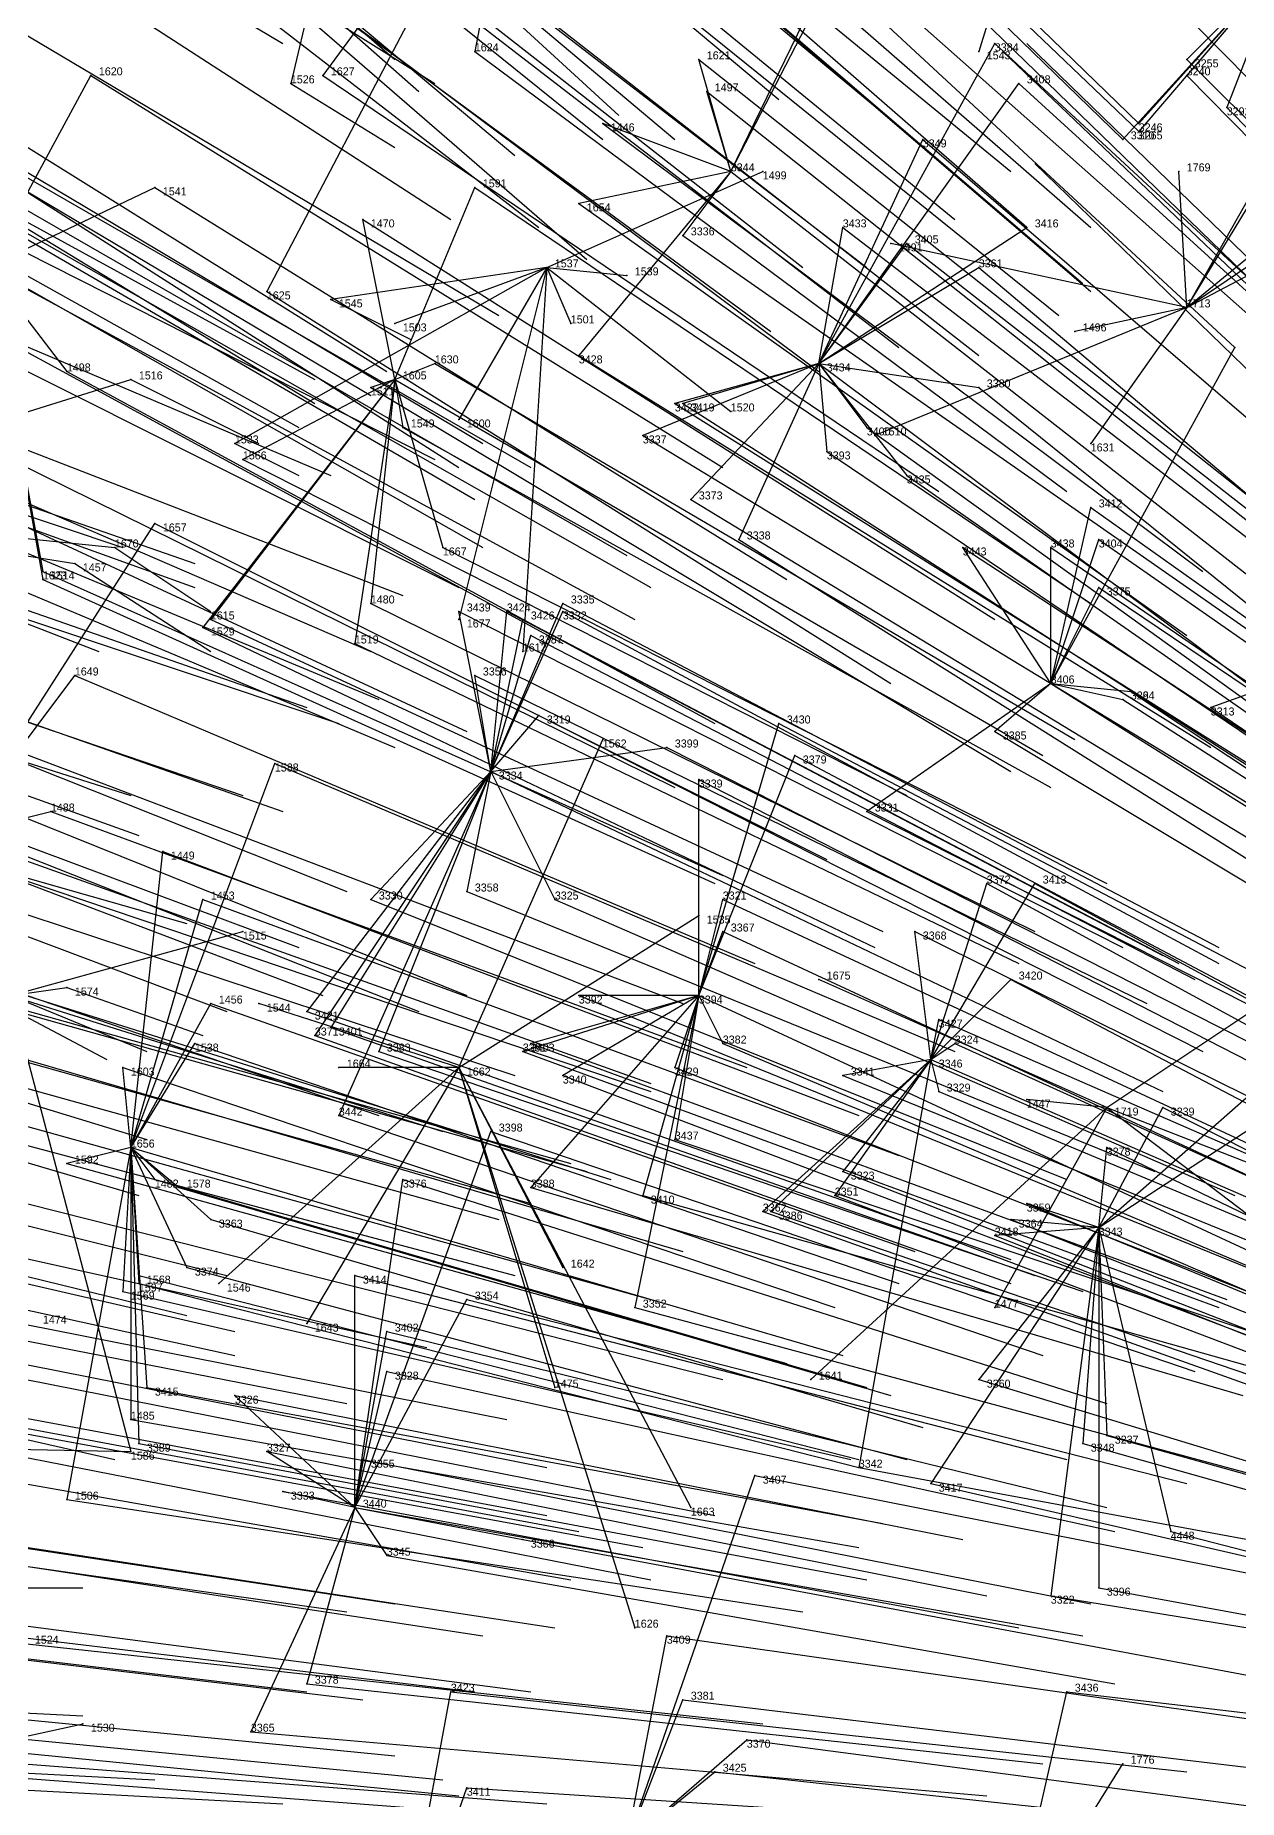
# Model space of a CAD drawing. Extents: x -0.5 to 0.59, y -0.5 to 0.58.
# Drawn here: x -0.3799 to -0.2295, y 0.0225 to 0.243 of the extents above; entities that cross this region are included whole.
import ezdxf

# ---------------------------------------------------------------- set-up
doc = ezdxf.new("R2010")
doc.units = 0
for name, color, linetype in [('Facilities', 3, 'CONTINUOUS'), ('Facilities_lines', 3, 'CONTINUOUS'), ('Normals', 1, 'CONTINUOUS'), ('Source_points', 5, 'CONTINUOUS'), ('Text', 3, 'CONTINUOUS')]:
    doc.layers.add(name, color=color, linetype=linetype)

msp = doc.modelspace()

# ---------------------------------------------------------------- linework, layer by layer
at = {"layer": 'Facilities', "color": 3}
for p in [(-0.293, 0.226, -0.926), (-0.316, 0.214, -1.25), (-0.236, 0.209, -1.25), (-0.282, 0.202, -0.866), (-0.335, 0.2, -0.975), (-0.253, 0.162, -0.752), (-0.323, 0.151, -0.89), (-0.297, 0.123, -0.804), (-0.268, 0.115, -0.728), (-0.327, 0.114, -1.25), (-0.246, 0.109, -1.25), (-0.368, 0.104, -0.958), (-0.247, 0.094, -0.661), (-0.34, 0.059, -0.863)]:
    msp.add_point(p, dxfattribs=at)
at = {"layer": 'Facilities_lines', "color": 3}
for p, q in [((-0.319, 0.272, -1.049), (-0.351, 0.211, -1.025)), ((-0.319, 0.272, -1.049), (-0.344, 0.238, -1.046)), ((-0.319, 0.272, -1.049), (-0.325, 0.241, -1.012)), ((-0.34, 0.271, -1.25), (-0.348, 0.237, -1.25)), ((-0.253, 0.27, -1.25), (-0.262, 0.241, -1.25)), ((-0.293, 0.226, -0.926), (-0.274, 0.265, -0.954)), ((-0.293, 0.226, -0.926), (-0.279, 0.253, -0.94)), ((-0.224, 0.252, -0.842), (-0.244, 0.23, -0.839)), ((-0.224, 0.252, -0.842), (-0.242, 0.232, -0.838)), ((-0.224, 0.252, -0.842), (-0.242, 0.231, -0.837)), ((-0.224, 0.252, -0.842), (-0.236, 0.238, -0.839)), ((-0.224, 0.252, -0.842), (-0.236, 0.24, -0.84)), ((-0.224, 0.252, -0.842), (-0.231, 0.234, -0.821)), ((-0.236, 0.209, -1.25), (-0.215, 0.246, -1.25)), ((-0.282, 0.202, -0.866), (-0.26, 0.242, -0.887)), ((-0.293, 0.226, -0.926), (-0.297, 0.24, -0.954)), ((-0.386, 0.214, -1.104), (-0.373, 0.238, -1.107)), ((-0.293, 0.226, -0.926), (-0.296, 0.236, -0.947)), ((-0.282, 0.202, -0.866), (-0.257, 0.237, -0.873)), ((-0.236, 0.209, -1.25), (-0.219, 0.237, -1.25)), ((-0.293, 0.226, -0.926), (-0.309, 0.232, -0.965)), ((-0.236, 0.209, -1.25), (-0.202, 0.232, -1.25)), ((-0.282, 0.202, -0.866), (-0.269, 0.23, -0.885)), ((-0.316, 0.214, -1.25), (-0.289, 0.226, -1.25)), ((-0.293, 0.226, -0.926), (-0.312, 0.222, -0.956)), ((-0.293, 0.226, -0.926), (-0.312, 0.203, -0.931)), ((-0.293, 0.226, -0.926), (-0.299, 0.218, -0.925)), ((-0.236, 0.209, -1.25), (-0.237, 0.226, -1.25)), ((-0.236, 0.209, -1.25), (-0.214, 0.227, -1.25)), ((-0.386, 0.214, -1.104), (-0.365, 0.224, -1.07)), ((-0.335, 0.2, -0.975), (-0.325, 0.224, -0.987)), ((-0.335, 0.2, -0.975), (-0.339, 0.22, -1.01)), ((-0.282, 0.202, -0.866), (-0.256, 0.219, -0.843)), ((-0.282, 0.202, -0.866), (-0.279, 0.219, -0.887)), ((-0.236, 0.209, -1.25), (-0.215, 0.22, -1.25)), ((-0.282, 0.202, -0.866), (-0.271, 0.217, -0.868)), ((-0.236, 0.209, -1.25), (-0.273, 0.217, -1.25)), ((-0.386, 0.214, -1.104), (-0.379, 0.176, -1.044)), ((-0.386, 0.214, -1.104), (-0.379, 0.175, -1.044)), ((-0.386, 0.214, -1.104), (-0.376, 0.201, -1.067)), ((-0.316, 0.214, -1.25), (-0.355, 0.192, -1.25)), ((-0.316, 0.214, -1.25), (-0.343, 0.21, -1.25)), ((-0.316, 0.214, -1.25), (-0.335, 0.207, -1.25)), ((-0.316, 0.214, -1.25), (-0.327, 0.195, -1.25)), ((-0.316, 0.214, -1.25), (-0.327, 0.17, -1.25)), ((-0.316, 0.214, -1.25), (-0.319, 0.166, -1.25)), ((-0.316, 0.214, -1.25), (-0.313, 0.207, -1.25)), ((-0.316, 0.214, -1.25), (-0.293, 0.196, -1.25)), ((-0.316, 0.214, -1.25), (-0.306, 0.213, -1.25)), ((-0.282, 0.202, -0.866), (-0.262, 0.214, -0.847)), ((-0.236, 0.209, -1.25), (-0.275, 0.193, -1.25)), ((-0.236, 0.209, -1.25), (-0.25, 0.206, -1.25)), ((-0.236, 0.209, -1.25), (-0.248, 0.192, -1.25)), ((-0.253, 0.162, -0.752), (-0.23, 0.204, -0.769)), ((-0.335, 0.2, -0.975), (-0.33, 0.202, -0.968)), ((-0.282, 0.202, -0.866), (-0.304, 0.193, -0.9)), ((-0.282, 0.202, -0.866), (-0.3, 0.197, -0.897)), ((-0.282, 0.202, -0.866), (-0.299, 0.197, -0.894)), ((-0.282, 0.202, -0.866), (-0.298, 0.185, -0.877)), ((-0.282, 0.202, -0.866), (-0.292, 0.18, -0.858)), ((-0.282, 0.202, -0.866), (-0.262, 0.199, -0.822)), ((-0.282, 0.202, -0.866), (-0.276, 0.194, -0.843)), ((-0.282, 0.202, -0.866), (-0.281, 0.191, -0.849)), ((-0.282, 0.202, -0.866), (-0.271, 0.188, -0.825)), ((-0.419, 0.184, -1.25), (-0.368, 0.2, -1.25)), ((-0.335, 0.2, -0.975), (-0.359, 0.169, -0.992)), ((-0.335, 0.2, -0.975), (-0.358, 0.17, -0.992)), ((-0.335, 0.2, -0.975), (-0.354, 0.19, -1.005)), ((-0.335, 0.2, -0.975), (-0.34, 0.167, -0.948)), ((-0.335, 0.2, -0.975), (-0.338, 0.172, -0.949)), ((-0.335, 0.2, -0.975), (-0.338, 0.199, -0.98)), ((-0.335, 0.2, -0.975), (-0.334, 0.194, -0.965)), ((-0.335, 0.2, -0.975), (-0.329, 0.179, -0.937)), ((-0.419, 0.184, -1.25), (-0.375, 0.177, -1.25)), ((-0.419, 0.184, -1.25), (-0.37, 0.179, -1.25)), ((-0.253, 0.162, -0.752), (-0.248, 0.184, -0.772)), ((-0.39, 0.143, -1.039), (-0.365, 0.182, -1.018)), ((-0.253, 0.162, -0.752), (-0.264, 0.179, -0.797)), ((-0.253, 0.162, -0.752), (-0.247, 0.18, -0.765)), ((-0.253, 0.162, -0.752), (-0.253, 0.179, -0.776)), ((-0.323, 0.151, -0.89), (-0.314, 0.172, -0.894)), ((-0.253, 0.162, -0.752), (-0.247, 0.174, -0.754)), ((-0.323, 0.151, -0.89), (-0.327, 0.171, -0.922)), ((-0.323, 0.151, -0.89), (-0.314, 0.171, -0.893)), ((-0.323, 0.151, -0.89), (-0.321, 0.171, -0.91)), ((-0.323, 0.151, -0.89), (-0.319, 0.17, -0.903)), ((-0.323, 0.151, -0.89), (-0.318, 0.168, -0.898)), ((-0.208, 0.168, -0.668), (-0.233, 0.159, -0.705)), ((-0.39, 0.143, -1.039), (-0.375, 0.163, -1.023)), ((-0.323, 0.151, -0.89), (-0.325, 0.163, -0.908)), ((-0.253, 0.162, -0.752), (-0.276, 0.146, -0.78)), ((-0.253, 0.162, -0.752), (-0.26, 0.156, -0.757)), ((-0.253, 0.162, -0.752), (-0.243, 0.161, -0.729)), ((-0.253, 0.162, -0.752), (-0.244, 0.16, -0.729)), ((-0.323, 0.151, -0.89), (-0.317, 0.158, -0.885)), ((-0.297, 0.123, -0.804), (-0.287, 0.157, -0.818)), ((-0.327, 0.114, -1.25), (-0.309, 0.155, -1.25)), ((-0.323, 0.151, -0.89), (-0.301, 0.154, -0.845)), ((-0.297, 0.123, -0.804), (-0.285, 0.153, -0.807)), ((-0.368, 0.104, -0.958), (-0.35, 0.152, -0.955)), ((-0.323, 0.151, -0.89), (-0.346, 0.121, -0.916)), ((-0.323, 0.151, -0.89), (-0.345, 0.118, -0.913)), ((-0.323, 0.151, -0.89), (-0.343, 0.119, -0.906)), ((-0.323, 0.151, -0.89), (-0.342, 0.108, -0.897)), ((-0.323, 0.151, -0.89), (-0.338, 0.135, -0.909)), ((-0.323, 0.151, -0.89), (-0.337, 0.116, -0.89)), ((-0.323, 0.151, -0.89), (-0.326, 0.136, -0.882)), ((-0.323, 0.151, -0.89), (-0.315, 0.135, -0.858)), ((-0.297, 0.123, -0.804), (-0.297, 0.15, -0.832)), ((-0.39, 0.143, -1.039), (-0.378, 0.146, -1.014)), ((-0.368, 0.104, -0.958), (-0.364, 0.141, -0.976)), ((-0.268, 0.115, -0.728), (-0.261, 0.137, -0.737)), ((-0.268, 0.115, -0.728), (-0.255, 0.137, -0.724)), ((-0.368, 0.104, -0.958), (-0.359, 0.135, -0.959)), ((-0.297, 0.123, -0.804), (-0.294, 0.135, -0.81)), ((-0.327, 0.114, -1.25), (-0.297, 0.133, -1.25)), ((-0.383, 0.123, -1.25), (-0.354, 0.131, -1.25)), ((-0.297, 0.123, -0.804), (-0.294, 0.131, -0.805)), ((-0.268, 0.115, -0.728), (-0.27, 0.131, -0.749)), ((-0.383, 0.123, -1.25), (-0.376, 0.124, -1.25)), ((-0.246, 0.109, -1.25), (-0.282, 0.125, -1.25)), ((-0.268, 0.115, -0.728), (-0.258, 0.125, -0.717)), ((-0.383, 0.123, -1.25), (-0.368, 0.066, -1.25)), ((-0.368, 0.104, -0.958), (-0.358, 0.122, -0.945)), ((-0.327, 0.114, -1.25), (-0.352, 0.122, -1.25)), ((-0.297, 0.123, -0.804), (-0.319, 0.116, -0.85)), ((-0.297, 0.123, -0.804), (-0.318, 0.099, -0.833)), ((-0.297, 0.123, -0.804), (-0.318, 0.117, -0.847)), ((-0.297, 0.123, -0.804), (-0.314, 0.113, -0.835)), ((-0.297, 0.123, -0.804), (-0.312, 0.123, -0.838)), ((-0.297, 0.123, -0.804), (-0.305, 0.084, -0.791)), ((-0.297, 0.123, -0.804), (-0.304, 0.098, -0.798)), ((-0.297, 0.123, -0.804), (-0.3, 0.114, -0.803)), ((-0.297, 0.123, -0.804), (-0.3, 0.105, -0.796)), ((-0.297, 0.123, -0.804), (-0.294, 0.117, -0.792)), ((-0.246, 0.109, -1.25), (-0.225, 0.123, -1.25)), ((-0.268, 0.115, -0.728), (-0.267, 0.12, -0.732)), ((-0.368, 0.104, -0.958), (-0.36, 0.117, -0.946)), ((-0.268, 0.115, -0.728), (-0.265, 0.117, -0.725)), ((-0.268, 0.115, -0.728), (-0.289, 0.096, -0.762)), ((-0.268, 0.115, -0.728), (-0.288, 0.096, -0.759)), ((-0.268, 0.115, -0.728), (-0.28, 0.098, -0.742)), ((-0.268, 0.115, -0.728), (-0.279, 0.101, -0.741)), ((-0.268, 0.115, -0.728), (-0.279, 0.113, -0.752)), ((-0.268, 0.115, -0.728), (-0.277, 0.064, -0.711)), ((-0.268, 0.115, -0.728), (-0.267, 0.111, -0.722)), ((-0.247, 0.094, -0.661), (-0.222, 0.116, -0.625)), ((-0.368, 0.104, -0.958), (-0.369, 0.114, -0.964)), ((-0.327, 0.114, -1.25), (-0.357, 0.087, -1.25)), ((-0.327, 0.114, -1.25), (-0.346, 0.082, -1.25)), ((-0.327, 0.114, -1.25), (-0.342, 0.114, -1.25)), ((-0.327, 0.114, -1.25), (-0.305, 0.044, -1.25)), ((-0.327, 0.114, -1.25), (-0.315, 0.074, -1.25)), ((-0.327, 0.114, -1.25), (-0.314, 0.089, -1.25)), ((-0.327, 0.114, -1.25), (-0.298, 0.059, -1.25)), ((-0.247, 0.094, -0.661), (-0.221, 0.111, -0.618)), ((-0.246, 0.109, -1.25), (-0.283, 0.075, -1.25)), ((-0.246, 0.109, -1.25), (-0.26, 0.084, -1.25)), ((-0.246, 0.109, -1.25), (-0.256, 0.11, -1.25)), ((-0.247, 0.094, -0.661), (-0.239, 0.109, -0.656)), ((-0.246, 0.109, -1.25), (-0.213, 0.084, -1.25)), ((-0.246, 0.109, -1.25), (-0.205, 0.093, -1.25)), ((-0.34, 0.059, -0.863), (-0.323, 0.106, -0.849)), ((-0.368, 0.104, -0.958), (-0.376, 0.06, -0.951)), ((-0.368, 0.104, -0.958), (-0.376, 0.102, -0.974)), ((-0.368, 0.104, -0.958), (-0.369, 0.086, -0.947)), ((-0.368, 0.104, -0.958), (-0.365, 0.1, -0.947)), ((-0.368, 0.104, -0.958), (-0.368, 0.07, -0.938)), ((-0.368, 0.104, -0.958), (-0.367, 0.088, -0.942)), ((-0.368, 0.104, -0.958), (-0.362, 0.099, -0.937)), ((-0.368, 0.104, -0.958), (-0.367, 0.087, -0.944)), ((-0.368, 0.104, -0.958), (-0.358, 0.095, -0.925)), ((-0.368, 0.104, -0.958), (-0.361, 0.089, -0.929)), ((-0.368, 0.104, -0.958), (-0.367, 0.067, -0.932)), ((-0.368, 0.104, -0.958), (-0.366, 0.074, -0.933)), ((-0.247, 0.094, -0.661), (-0.246, 0.104, -0.668)), ((-0.34, 0.059, -0.863), (-0.334, 0.1, -0.873)), ((-0.247, 0.094, -0.661), (-0.258, 0.095, -0.687)), ((-0.247, 0.094, -0.661), (-0.256, 0.097, -0.685)), ((-0.247, 0.094, -0.661), (-0.268, 0.062, -0.687)), ((-0.247, 0.094, -0.661), (-0.262, 0.075, -0.68)), ((-0.247, 0.094, -0.661), (-0.26, 0.093, -0.691)), ((-0.247, 0.094, -0.661), (-0.253, 0.048, -0.644)), ((-0.247, 0.094, -0.661), (-0.249, 0.067, -0.644)), ((-0.247, 0.094, -0.661), (-0.246, 0.068, -0.638)), ((-0.247, 0.094, -0.661), (-0.247, 0.049, -0.629)), ((-0.247, 0.094, -0.661), (-0.238, 0.056, -0.611)), ((-0.34, 0.059, -0.863), (-0.34, 0.088, -0.878)), ((-0.34, 0.059, -0.863), (-0.326, 0.085, -0.842)), ((-0.34, 0.059, -0.863), (-0.336, 0.081, -0.863)), ((-0.34, 0.059, -0.863), (-0.336, 0.076, -0.86)), ((-0.34, 0.059, -0.863), (-0.355, 0.073, -0.906)), ((-0.34, 0.059, -0.863), (-0.351, 0.066, -0.894)), ((-0.34, 0.059, -0.863), (-0.339, 0.065, -0.862)), ((-0.306, 0.017, -0.766), (-0.29, 0.063, -0.741)), ((-0.34, 0.059, -0.863), (-0.349, 0.061, -0.884)), ((-0.34, 0.059, -0.863), (-0.353, 0.031, -0.887)), ((-0.34, 0.059, -0.863), (-0.346, 0.037, -0.87)), ((-0.34, 0.059, -0.863), (-0.336, 0.053, -0.851)), ((-0.34, 0.059, -0.863), (-0.319, 0.055, -0.809)), ((-0.306, 0.017, -0.766), (-0.301, 0.043, -0.761)), ((-0.335, -0.002, -0.838), (-0.328, 0.036, -0.826)), ((-0.261, -0.008, -0.654), (-0.251, 0.036, -0.633)), ((-0.306, 0.017, -0.766), (-0.299, 0.035, -0.752)), ((-0.451, 0.015, -1.25), (-0.374, 0.032, -1.25)), ((-0.306, 0.017, -0.766), (-0.291, 0.03, -0.732)), ((-0.275, -0.023, -1.25), (-0.244, 0.027, -1.25)), ((-0.306, 0.017, -0.766), (-0.295, 0.026, -0.74)), ((-0.335, -0.002, -0.838), (-0.326, 0.024, -0.818))]:
    msp.add_line(p, q, dxfattribs=at)
at = {"layer": 'Normals', "color": 1}
for p, q in [((-0.379, 0.299, -1.208), (-0.307, 0.233, -1.19)), ((-0.361, 0.297, -1.169), (-0.287, 0.235, -1.195)), ((-0.242, 0.232, -0.838), (-0.309, 0.297, -0.801)), ((-0.399, 0.295, -1.24), (-0.332, 0.236, -1.193)), ((-0.244, 0.23, -0.839), (-0.311, 0.295, -0.802)), ((-0.242, 0.231, -0.837), (-0.309, 0.295, -0.8)), ((-0.396, 0.293, -1.232), (-0.335, 0.24, -1.173)), ((-0.386, 0.292, -1.21), (-0.309, 0.23, -1.199)), ((-0.375, 0.293, -1.19), (-0.3, 0.23, -1.209)), ((-0.394, 0.29, -1.223), (-0.32, 0.228, -1.198)), ((-0.341, 0.289, -1.119), (-0.27, 0.23, -1.155)), ((-0.33, 0.285, -1.089), (-0.258, 0.226, -1.126)), ((-0.274, 0.284, -0.987), (-0.21, 0.219, -1.026)), ((-0.413, 0.28, -1.247), (-0.349, 0.242, -1.18)), ((-0.396, 0.28, -1.213), (-0.317, 0.219, -1.219)), ((-0.386, 0.28, -1.192), (-0.311, 0.215, -1.208)), ((-0.337, 0.279, -1.093), (-0.265, 0.22, -1.13)), ((-0.256, 0.219, -0.843), (-0.326, 0.28, -0.805)), ((-0.318, 0.28, -1.059), (-0.248, 0.219, -1.096)), ((-0.41, 0.273, -1.233), (-0.328, 0.22, -1.217)), ((-0.319, 0.272, -1.049), (-0.249, 0.212, -1.087)), ((-0.357, 0.271, -1.121), (-0.284, 0.214, -1.158)), ((-0.35, 0.271, -1.108), (-0.276, 0.214, -1.144)), ((-0.318, 0.271, -1.045), (-0.248, 0.211, -1.083)), ((-0.23, 0.204, -0.769), (-0.298, 0.267, -0.731)), ((-0.324, 0.266, -1.047), (-0.252, 0.208, -1.085)), ((-0.363, 0.261, -1.118), (-0.288, 0.206, -1.155)), ((-0.346, 0.261, -1.083), (-0.272, 0.204, -1.12)), ((-0.408, 0.259, -1.209), (-0.322, 0.208, -1.21)), ((-0.335, 0.26, -1.061), (-0.262, 0.203, -1.099)), ((-0.209, 0.194, -0.712), (-0.276, 0.259, -0.676)), ((-0.357, 0.257, -1.099), (-0.282, 0.201, -1.136)), ((-0.421, 0.254, -1.229), (-0.336, 0.201, -1.229)), ((-0.279, 0.253, -0.94), (-0.209, 0.191, -0.977)), ((-0.431, 0.247, -1.242), (-0.345, 0.2, -1.224)), ((-0.429, 0.248, -1.239), (-0.345, 0.197, -1.221)), ((-0.424, 0.249, -1.229), (-0.338, 0.198, -1.239)), ((-0.346, 0.247, -1.25), (-0.33, 0.237, -1.152)), ((-0.433, 0.242, -1.241), (-0.347, 0.194, -1.223)), ((-0.408, 0.242, -1.187), (-0.324, 0.192, -1.207)), ((-0.325, 0.241, -1.012), (-0.251, 0.186, -1.05)), ((-0.262, 0.241, -1.25), (-0.262, 0.241, -1.15)), ((-0.26, 0.242, -0.887), (-0.192, 0.179, -0.924)), ((-0.193, 0.178, -0.655), (-0.259, 0.241, -0.616)), ((-0.19, 0.178, -0.65), (-0.256, 0.242, -0.612)), ((-0.407, 0.24, -1.181), (-0.327, 0.189, -1.213)), ((-0.297, 0.24, -0.954), (-0.224, 0.182, -0.991)), ((-0.236, 0.24, -0.84), (-0.17, 0.174, -0.878)), ((-0.373, 0.238, -1.107), (-0.294, 0.189, -1.144)), ((-0.348, 0.237, -1.25), (-0.335, 0.229, -1.151)), ((-0.344, 0.238, -1.046), (-0.267, 0.186, -1.083)), ((-0.296, 0.236, -0.947), (-0.223, 0.178, -0.984)), ((-0.257, 0.237, -0.873), (-0.188, 0.174, -0.91)), ((-0.236, 0.238, -0.839), (-0.171, 0.172, -0.876)), ((-0.417, 0.234, -1.196), (-0.33, 0.19, -1.218)), ((-0.398, 0.235, -1.157), (-0.318, 0.189, -1.193)), ((-0.231, 0.234, -0.821), (-0.166, 0.168, -0.859)), ((-0.406, 0.232, -1.17), (-0.325, 0.185, -1.205)), ((-0.309, 0.232, -0.965), (-0.234, 0.176, -1.001)), ((-0.269, 0.23, -0.885), (-0.198, 0.169, -0.921)), ((-0.435, 0.227, -1.226), (-0.343, 0.188, -1.228)), ((-0.405, 0.225, -1.158), (-0.324, 0.179, -1.194)), ((-0.293, 0.226, -0.926), (-0.22, 0.169, -0.963)), ((-0.289, 0.226, -1.25), (-0.289, 0.226, -1.15)), ((-0.189, 0.163, -0.624), (-0.255, 0.227, -0.585)), ((-0.237, 0.226, -1.25), (-0.237, 0.226, -1.15)), ((-0.386, 0.224, -1.115), (-0.306, 0.178, -1.153)), ((-0.365, 0.224, -1.07), (-0.286, 0.175, -1.107)), ((-0.325, 0.224, -0.987), (-0.248, 0.172, -1.023)), ((-0.312, 0.222, -0.956), (-0.236, 0.168, -0.992)), ((-0.384, 0.22, -1.105), (-0.303, 0.174, -1.144)), ((-0.339, 0.22, -1.01), (-0.26, 0.17, -1.046)), ((-0.279, 0.219, -0.887), (-0.206, 0.163, -0.925)), ((-0.299, 0.218, -0.925), (-0.223, 0.165, -0.962)), ((-0.273, 0.217, -1.25), (-0.273, 0.217, -1.15)), ((-0.271, 0.217, -0.868), (-0.198, 0.16, -0.905)), ((-0.411, 0.216, -1.162), (-0.327, 0.174, -1.194)), ((-0.386, 0.214, -1.104), (-0.305, 0.17, -1.142)), ((-0.316, 0.214, -1.25), (-0.316, 0.214, -1.15)), ((-0.262, 0.214, -0.847), (-0.191, 0.154, -0.884)), ((-0.306, 0.213, -1.25), (-0.306, 0.213, -1.15)), ((-0.395, 0.211, -1.12), (-0.314, 0.167, -1.159)), ((-0.351, 0.211, -1.025), (-0.273, 0.162, -1.062)), ((-0.343, 0.21, -1.25), (-0.333, 0.205, -1.151)), ((-0.452, 0.209, -1.244), (-0.36, 0.177, -1.22)), ((-0.427, 0.209, -1.189), (-0.334, 0.173, -1.2)), ((-0.236, 0.209, -1.25), (-0.236, 0.209, -1.15)), ((-0.452, 0.207, -1.242), (-0.36, 0.174, -1.218)), ((-0.335, 0.207, -1.25), (-0.335, 0.207, -1.15)), ((-0.313, 0.207, -1.25), (-0.313, 0.207, -1.15)), ((-0.25, 0.206, -1.25), (-0.25, 0.206, -1.15)), ((-0.426, 0.204, -1.182), (-0.338, 0.166, -1.209)), ((-0.312, 0.203, -0.931), (-0.233, 0.154, -0.968)), ((-0.376, 0.201, -1.067), (-0.295, 0.157, -1.104)), ((-0.33, 0.202, -0.968), (-0.25, 0.155, -1.004)), ((-0.282, 0.202, -0.866), (-0.207, 0.146, -0.903)), ((-0.457, 0.199, -1.245), (-0.372, 0.166, -1.202)), ((-0.368, 0.2, -1.25), (-0.352, 0.192, -1.152)), ((-0.338, 0.199, -0.98), (-0.258, 0.151, -1.017)), ((-0.335, 0.2, -0.975), (-0.254, 0.153, -1.011)), ((-0.262, 0.199, -0.822), (-0.19, 0.141, -0.861)), ((-0.426, 0.197, -1.173), (-0.337, 0.16, -1.202)), ((-0.3, 0.197, -0.897), (-0.222, 0.148, -0.935)), ((-0.299, 0.197, -0.894), (-0.221, 0.147, -0.932)), ((-0.41, 0.195, -1.135), (-0.326, 0.156, -1.173)), ((-0.327, 0.195, -1.25), (-0.327, 0.195, -1.15)), ((-0.293, 0.196, -1.25), (-0.293, 0.196, -1.15)), ((-0.441, 0.192, -1.201), (-0.346, 0.159, -1.21)), ((-0.355, 0.192, -1.25), (-0.347, 0.188, -1.15)), ((-0.334, 0.194, -0.965), (-0.253, 0.149, -1.002)), ((-0.304, 0.193, -0.9), (-0.225, 0.145, -0.938)), ((-0.276, 0.194, -0.843), (-0.201, 0.14, -0.88)), ((-0.275, 0.193, -1.25), (-0.275, 0.193, -1.15)), ((-0.248, 0.192, -1.25), (-0.248, 0.192, -1.15)), ((-0.423, 0.191, -1.161), (-0.335, 0.154, -1.19)), ((-0.383, 0.19, -1.069), (-0.3, 0.149, -1.107)), ((-0.354, 0.19, -1.005), (-0.271, 0.148, -1.042)), ((-0.281, 0.191, -0.849), (-0.204, 0.139, -0.887)), ((-0.435, 0.188, -1.185), (-0.342, 0.157, -1.204)), ((-0.396, 0.188, -1.25), (-0.369, 0.179, -1.154)), ((-0.271, 0.188, -0.825), (-0.195, 0.135, -0.862)), ((-0.298, 0.185, -0.877), (-0.219, 0.137, -0.915)), ((-0.248, 0.184, -0.772), (-0.172, 0.13, -0.809)), ((-0.365, 0.182, -1.018), (-0.281, 0.14, -1.055)), ((-0.448, 0.18, -1.206), (-0.354, 0.148, -1.218)), ((-0.443, 0.179, -1.194), (-0.349, 0.146, -1.209)), ((-0.37, 0.179, -1.25), (-0.358, 0.171, -1.151)), ((-0.329, 0.179, -0.937), (-0.246, 0.137, -0.974)), ((-0.292, 0.18, -0.858), (-0.214, 0.131, -0.897)), ((-0.264, 0.179, -0.797), (-0.186, 0.128, -0.834)), ((-0.253, 0.179, -0.776), (-0.177, 0.127, -0.813)), ((-0.247, 0.18, -0.765), (-0.171, 0.127, -0.802)), ((-0.375, 0.177, -1.25), (-0.358, 0.166, -1.152)), ((-0.459, 0.176, -1.23), (-0.367, 0.143, -1.21)), ((-0.379, 0.176, -1.044), (-0.294, 0.138, -1.081)), ((-0.379, 0.175, -1.044), (-0.295, 0.137, -1.081)), ((-0.338, 0.172, -0.949), (-0.255, 0.131, -0.986)), ((-0.314, 0.172, -0.894), (-0.232, 0.129, -0.932)), ((-0.247, 0.174, -0.754), (-0.17, 0.122, -0.791)), ((-0.429, 0.171, -1.154), (-0.341, 0.136, -1.185)), ((-0.358, 0.17, -0.992), (-0.274, 0.131, -1.029)), ((-0.327, 0.171, -0.922), (-0.244, 0.129, -0.959)), ((-0.327, 0.17, -1.25), (-0.327, 0.17, -1.15)), ((-0.321, 0.171, -0.91), (-0.239, 0.128, -0.948)), ((-0.319, 0.17, -0.903), (-0.237, 0.127, -0.941)), ((-0.314, 0.171, -0.893), (-0.232, 0.127, -0.931)), ((-0.359, 0.169, -0.992), (-0.275, 0.129, -1.029)), ((-0.318, 0.168, -0.898), (-0.235, 0.125, -0.936)), ((-0.34, 0.167, -0.948), (-0.257, 0.127, -0.985)), ((-0.319, 0.166, -1.25), (-0.319, 0.166, -1.15)), ((-0.438, 0.163, -1.168), (-0.347, 0.129, -1.192)), ((-0.375, 0.163, -1.023), (-0.29, 0.127, -1.06)), ((-0.325, 0.163, -0.908), (-0.241, 0.122, -0.945)), ((-0.253, 0.162, -0.752), (-0.175, 0.113, -0.79)), ((-0.243, 0.161, -0.729), (-0.166, 0.11, -0.766)), ((-0.456, 0.159, -1.208), (-0.361, 0.132, -1.196)), ((-0.244, 0.16, -0.729), (-0.166, 0.11, -0.767)), ((-0.233, 0.159, -0.705), (-0.156, 0.107, -0.742)), ((-0.413, 0.158, -1.104), (-0.326, 0.123, -1.141)), ((-0.317, 0.158, -0.885), (-0.234, 0.116, -0.922)), ((-0.287, 0.157, -0.818), (-0.205, 0.114, -0.855)), ((-0.449, 0.156, -1.188), (-0.356, 0.121, -1.204)), ((-0.431, 0.156, -1.145), (-0.344, 0.123, -1.182)), ((-0.418, 0.155, -1.115), (-0.332, 0.121, -1.153)), ((-0.39, 0.155, -1.25), (-0.368, 0.148, -1.153)), ((-0.386, 0.155, -1.04), (-0.299, 0.122, -1.077)), ((-0.309, 0.155, -1.25), (-0.309, 0.155, -1.15)), ((-0.26, 0.156, -0.757), (-0.18, 0.108, -0.795)), ((-0.301, 0.154, -0.845), (-0.218, 0.112, -0.882)), ((-0.285, 0.153, -0.807), (-0.202, 0.109, -0.844)), ((-0.35, 0.152, -0.955), (-0.265, 0.116, -0.992)), ((-0.323, 0.151, -0.89), (-0.239, 0.111, -0.928)), ((-0.297, 0.15, -0.832), (-0.215, 0.108, -0.87)), ((-0.378, 0.146, -1.014), (-0.291, 0.114, -1.051)), ((-0.276, 0.146, -0.78), (-0.193, 0.104, -0.817)), ((-0.408, 0.142, -1.08), (-0.32, 0.113, -1.117)), ((-0.39, 0.143, -1.039), (-0.303, 0.112, -1.077)), ((-0.392, 0.141, -1.04), (-0.303, 0.111, -1.077)), ((-0.364, 0.141, -0.976), (-0.277, 0.108, -1.013)), ((-0.425, 0.138, -1.116), (-0.337, 0.108, -1.154)), ((-0.261, 0.137, -0.737), (-0.18, 0.093, -0.776)), ((-0.255, 0.137, -0.724), (-0.174, 0.093, -0.762)), ((-0.359, 0.135, -0.959), (-0.272, 0.103, -0.995)), ((-0.338, 0.135, -0.909), (-0.251, 0.1, -0.946)), ((-0.326, 0.136, -0.882), (-0.24, 0.101, -0.919)), ((-0.315, 0.135, -0.858), (-0.23, 0.098, -0.894)), ((-0.294, 0.135, -0.81), (-0.21, 0.096, -0.847)), ((-0.461, 0.134, -1.201), (-0.366, 0.105, -1.211)), ((-0.418, 0.134, -1.097), (-0.329, 0.106, -1.134)), ((-0.297, 0.133, -1.25), (-0.297, 0.133, -1.15)), ((-0.354, 0.131, -1.25), (-0.354, 0.131, -1.15)), ((-0.294, 0.131, -0.805), (-0.21, 0.092, -0.841)), ((-0.27, 0.131, -0.749), (-0.187, 0.09, -0.787)), ((-0.397, 0.128, -1.042), (-0.308, 0.1, -1.079)), ((-0.462, 0.126, -1.196), (-0.367, 0.098, -1.212)), ((-0.402, 0.127, -1.054), (-0.313, 0.102, -1.091)), ((-0.4, 0.126, -1.049), (-0.311, 0.101, -1.086)), ((-0.388, 0.124, -1.25), (-0.371, 0.115, -1.152)), ((-0.376, 0.124, -1.25), (-0.359, 0.118, -1.152)), ((-0.282, 0.125, -1.25), (-0.282, 0.125, -1.15)), ((-0.258, 0.125, -0.717), (-0.176, 0.082, -0.755)), ((-0.407, 0.122, -1.063), (-0.318, 0.097, -1.101)), ((-0.383, 0.123, -1.25), (-0.366, 0.116, -1.152)), ((-0.358, 0.122, -0.945), (-0.27, 0.091, -0.982)), ((-0.352, 0.122, -1.25), (-0.352, 0.122, -1.15)), ((-0.312, 0.123, -0.838), (-0.226, 0.088, -0.876)), ((-0.297, 0.123, -0.804), (-0.213, 0.084, -0.84)), ((-0.412, 0.12, -1.072), (-0.322, 0.095, -1.109)), ((-0.346, 0.121, -0.916), (-0.258, 0.09, -0.954)), ((-0.267, 0.12, -0.732), (-0.182, 0.083, -0.77)), ((-0.388, 0.117, -1.014), (-0.299, 0.091, -1.05)), ((-0.36, 0.117, -0.946), (-0.272, 0.087, -0.983)), ((-0.345, 0.118, -0.913), (-0.258, 0.087, -0.95)), ((-0.343, 0.119, -0.906), (-0.255, 0.088, -0.943)), ((-0.318, 0.117, -0.847), (-0.231, 0.085, -0.884)), ((-0.294, 0.117, -0.792), (-0.209, 0.081, -0.829)), ((-0.265, 0.117, -0.725), (-0.181, 0.079, -0.763)), ((-0.337, 0.116, -0.89), (-0.249, 0.086, -0.928)), ((-0.319, 0.116, -0.85), (-0.232, 0.084, -0.886)), ((-0.268, 0.115, -0.728), (-0.183, 0.078, -0.766)), ((-0.369, 0.114, -0.964), (-0.28, 0.084, -1.001)), ((-0.342, 0.114, -1.25), (-0.342, 0.114, -1.15)), ((-0.327, 0.114, -1.25), (-0.327, 0.114, -1.15)), ((-0.314, 0.113, -0.835), (-0.227, 0.08, -0.872)), ((-0.3, 0.114, -0.803), (-0.213, 0.08, -0.839)), ((-0.279, 0.113, -0.752), (-0.193, 0.078, -0.79)), ((-0.448, 0.111, -1.155), (-0.356, 0.088, -1.187)), ((-0.41, 0.112, -1.062), (-0.32, 0.088, -1.099)), ((-0.267, 0.111, -0.722), (-0.181, 0.075, -0.76)), ((-0.393, 0.11, -1.02), (-0.303, 0.085, -1.057)), ((-0.256, 0.11, -1.25), (-0.256, 0.11, -1.15)), ((-0.246, 0.109, -1.25), (-0.246, 0.109, -1.15)), ((-0.239, 0.109, -0.656), (-0.156, 0.067, -0.695)), ((-0.455, 0.106, -1.168), (-0.361, 0.083, -1.194)), ((-0.342, 0.108, -0.897), (-0.254, 0.078, -0.935)), ((-0.323, 0.106, -0.849), (-0.235, 0.076, -0.886)), ((-0.368, 0.104, -0.958), (-0.279, 0.078, -0.994)), ((-0.3, 0.105, -0.796), (-0.213, 0.076, -0.834)), ((-0.246, 0.104, -0.668), (-0.163, 0.064, -0.707)), ((-0.446, 0.102, -1.143), (-0.355, 0.081, -1.18)), ((-0.376, 0.102, -0.974), (-0.286, 0.077, -1.01)), ((-0.365, 0.1, -0.947), (-0.276, 0.074, -0.984)), ((-0.334, 0.1, -0.873), (-0.246, 0.072, -0.91)), ((-0.279, 0.101, -0.741), (-0.192, 0.067, -0.778)), ((-0.446, 0.098, -1.14), (-0.355, 0.078, -1.177)), ((-0.421, 0.099, -1.082), (-0.331, 0.079, -1.12)), ((-0.385, 0.098, -0.992), (-0.294, 0.075, -1.029)), ((-0.362, 0.099, -0.937), (-0.273, 0.073, -0.975)), ((-0.318, 0.099, -0.833), (-0.229, 0.073, -0.871)), ((-0.304, 0.098, -0.798), (-0.215, 0.073, -0.837)), ((-0.28, 0.098, -0.742), (-0.193, 0.065, -0.779)), ((-0.358, 0.095, -0.925), (-0.269, 0.069, -0.963)), ((-0.289, 0.096, -0.762), (-0.202, 0.065, -0.8)), ((-0.288, 0.096, -0.759), (-0.2, 0.066, -0.796)), ((-0.258, 0.095, -0.687), (-0.172, 0.061, -0.724)), ((-0.256, 0.097, -0.685), (-0.171, 0.062, -0.723)), ((-0.26, 0.093, -0.691), (-0.174, 0.059, -0.729)), ((-0.247, 0.094, -0.661), (-0.163, 0.058, -0.7)), ((-0.433, 0.09, -1.105), (-0.341, 0.072, -1.141)), ((-0.361, 0.089, -0.929), (-0.271, 0.065, -0.966)), ((-0.314, 0.089, -1.25), (-0.314, 0.089, -1.15)), ((-0.466, 0.087, -1.186), (-0.37, 0.065, -1.2)), ((-0.412, 0.088, -1.054), (-0.321, 0.07, -1.091)), ((-0.369, 0.086, -0.947), (-0.278, 0.065, -0.984)), ((-0.367, 0.088, -0.942), (-0.277, 0.065, -0.98)), ((-0.367, 0.087, -0.944), (-0.277, 0.064, -0.981)), ((-0.357, 0.087, -1.25), (-0.357, 0.087, -1.15)), ((-0.34, 0.088, -0.878), (-0.251, 0.065, -0.917)), ((-0.326, 0.085, -0.842), (-0.236, 0.062, -0.88)), ((-0.305, 0.084, -0.791), (-0.216, 0.06, -0.829)), ((-0.26, 0.084, -1.25), (-0.26, 0.084, -1.15)), ((-0.407, 0.082, -1.038), (-0.316, 0.064, -1.075)), ((-0.346, 0.082, -1.25), (-0.346, 0.082, -1.15)), ((-0.336, 0.081, -0.863), (-0.246, 0.059, -0.901)), ((-0.407, 0.075, -1.035), (-0.316, 0.058, -1.072)), ((-0.386, 0.076, -0.983), (-0.295, 0.058, -1.02)), ((-0.336, 0.076, -0.86), (-0.245, 0.056, -0.898)), ((-0.283, 0.075, -1.25), (-0.283, 0.075, -1.15)), ((-0.262, 0.075, -0.68), (-0.173, 0.048, -0.719)), ((-0.403, 0.073, -1.025), (-0.312, 0.056, -1.062)), ((-0.366, 0.074, -0.933), (-0.274, 0.057, -0.97)), ((-0.355, 0.073, -0.906), (-0.264, 0.055, -0.944)), ((-0.315, 0.074, -1.25), (-0.315, 0.074, -1.15)), ((-0.396, 0.071, -1.005), (-0.304, 0.054, -1.042)), ((-0.368, 0.07, -0.938), (-0.277, 0.054, -0.974)), ((-0.466, 0.068, -1.177), (-0.368, 0.066, -1.197)), ((-0.395, 0.068, -1.001), (-0.303, 0.05, -1.037)), ((-0.367, 0.067, -0.932), (-0.276, 0.05, -0.969)), ((-0.249, 0.067, -0.644), (-0.16, 0.042, -0.682)), ((-0.246, 0.068, -0.638), (-0.156, 0.043, -0.674)), ((-0.404, 0.066, -1.023), (-0.313, 0.05, -1.06)), ((-0.368, 0.066, -1.25), (-0.368, 0.066, -1.15)), ((-0.351, 0.066, -0.894), (-0.261, 0.048, -0.932)), ((-0.339, 0.065, -0.862), (-0.248, 0.047, -0.9)), ((-0.277, 0.064, -0.711), (-0.185, 0.047, -0.747)), ((-0.29, 0.063, -0.741), (-0.199, 0.045, -0.779)), ((-0.268, 0.062, -0.687), (-0.177, 0.041, -0.725)), ((-0.428, 0.061, -1.08), (-0.335, 0.047, -1.116)), ((-0.376, 0.06, -0.951), (-0.284, 0.046, -0.989)), ((-0.349, 0.061, -0.884), (-0.257, 0.044, -0.922)), ((-0.433, 0.059, -1.093), (-0.341, 0.046, -1.13)), ((-0.407, 0.058, -1.027), (-0.315, 0.044, -1.065)), ((-0.34, 0.059, -0.863), (-0.249, 0.043, -0.901)), ((-0.298, 0.059, -1.25), (-0.298, 0.059, -1.15)), ((-0.416, 0.057, -1.05), (-0.324, 0.043, -1.086)), ((-0.238, 0.056, -0.611), (-0.148, 0.033, -0.648)), ((-0.336, 0.053, -0.851), (-0.245, 0.037, -0.89)), ((-0.319, 0.055, -0.809), (-0.228, 0.038, -0.846)), ((-0.473, 0.049, -1.19), (-0.374, 0.049, -1.198)), ((-0.247, 0.049, -0.629), (-0.155, 0.032, -0.665)), ((-0.439, 0.047, -1.103), (-0.346, 0.036, -1.14)), ((-0.417, 0.047, -1.049), (-0.325, 0.036, -1.086)), ((-0.41, 0.048, -1.031), (-0.318, 0.036, -1.069)), ((-0.253, 0.048, -0.644), (-0.161, 0.033, -0.681)), ((-0.432, 0.046, -1.085), (-0.339, 0.035, -1.122)), ((-0.381, 0.042, -0.958), (-0.289, 0.032, -0.996)), ((-0.305, 0.044, -1.25), (-0.305, 0.044, -1.15)), ((-0.301, 0.043, -0.761), (-0.21, 0.03, -0.8)), ((-0.473, 0.038, -1.186), (-0.374, 0.033, -1.2)), ((-0.427, 0.037, -1.071), (-0.335, 0.028, -1.108)), ((-0.346, 0.037, -0.87), (-0.254, 0.027, -0.907)), ((-0.328, 0.036, -0.826), (-0.236, 0.026, -0.864)), ((-0.251, 0.036, -0.633), (-0.158, 0.025, -0.669)), ((-0.422, 0.034, -1.057), (-0.329, 0.025, -1.095)), ((-0.299, 0.035, -0.752), (-0.207, 0.024, -0.791)), ((-0.419, 0.032, -1.052), (-0.327, 0.023, -1.089)), ((-0.374, 0.032, -1.25), (-0.374, 0.032, -1.15)), ((-0.353, 0.031, -0.887), (-0.261, 0.023, -0.924)), ((-0.461, 0.03, -1.155), (-0.365, 0.025, -1.183)), ((-0.408, 0.029, -1.024), (-0.316, 0.022, -1.062)), ((-0.291, 0.03, -0.732), (-0.2, 0.018, -0.771)), ((-0.442, 0.027, -1.107), (-0.349, 0.022, -1.143)), ((-0.244, 0.027, -1.25), (-0.244, 0.027, -1.15)), ((-0.392, 0.026, -0.983), (-0.3, 0.019, -1.021)), ((-0.295, 0.026, -0.74), (-0.203, 0.016, -0.779)), ((-0.326, 0.024, -0.818), (-0.234, 0.018, -0.855))]:
    msp.add_line(p, q, dxfattribs=at)
at = {"layer": 'Source_points', "color": 5}
for p in [(-0.325, 0.241, -1.012), (-0.262, 0.241, -1.25), (-0.26, 0.242, -0.887), (-0.297, 0.24, -0.954), (-0.236, 0.24, -0.84), (-0.373, 0.238, -1.107), (-0.348, 0.237, -1.25), (-0.344, 0.238, -1.046), (-0.296, 0.236, -0.947), (-0.257, 0.237, -0.873), (-0.236, 0.238, -0.839), (-0.231, 0.234, -0.821), (-0.309, 0.232, -0.965), (-0.242, 0.232, -0.838), (-0.269, 0.23, -0.885), (-0.244, 0.23, -0.839), (-0.242, 0.231, -0.837), (-0.289, 0.226, -1.25), (-0.237, 0.226, -1.25), (-0.365, 0.224, -1.07), (-0.325, 0.224, -0.987), (-0.312, 0.222, -0.956), (-0.339, 0.22, -1.01), (-0.279, 0.219, -0.887), (-0.256, 0.219, -0.843), (-0.299, 0.218, -0.925), (-0.273, 0.217, -1.25), (-0.271, 0.217, -0.868), (-0.262, 0.214, -0.847), (-0.306, 0.213, -1.25), (-0.351, 0.211, -1.025), (-0.343, 0.21, -1.25), (-0.335, 0.207, -1.25), (-0.313, 0.207, -1.25), (-0.25, 0.206, -1.25), (-0.312, 0.203, -0.931), (-0.23, 0.204, -0.769), (-0.376, 0.201, -1.067), (-0.33, 0.202, -0.968), (-0.368, 0.2, -1.25), (-0.338, 0.199, -0.98), (-0.262, 0.199, -0.822), (-0.3, 0.197, -0.897), (-0.299, 0.197, -0.894), (-0.327, 0.195, -1.25), (-0.293, 0.196, -1.25), (-0.355, 0.192, -1.25), (-0.334, 0.194, -0.965), (-0.304, 0.193, -0.9), (-0.276, 0.194, -0.843), (-0.275, 0.193, -1.25), (-0.248, 0.192, -1.25), (-0.354, 0.19, -1.005), (-0.281, 0.191, -0.849), (-0.271, 0.188, -0.825), (-0.298, 0.185, -0.877), (-0.248, 0.184, -0.772), (-0.365, 0.182, -1.018), (-0.37, 0.179, -1.25), (-0.329, 0.179, -0.937), (-0.292, 0.18, -0.858), (-0.264, 0.179, -0.797), (-0.253, 0.179, -0.776), (-0.247, 0.18, -0.765), (-0.375, 0.177, -1.25), (-0.379, 0.176, -1.044), (-0.379, 0.175, -1.044), (-0.338, 0.172, -0.949), (-0.314, 0.172, -0.894), (-0.247, 0.174, -0.754), (-0.358, 0.17, -0.992), (-0.327, 0.171, -0.922), (-0.327, 0.17, -1.25), (-0.321, 0.171, -0.91), (-0.319, 0.17, -0.903), (-0.314, 0.171, -0.893), (-0.359, 0.169, -0.992), (-0.318, 0.168, -0.898), (-0.34, 0.167, -0.948), (-0.319, 0.166, -1.25), (-0.375, 0.163, -1.023), (-0.325, 0.163, -0.908), (-0.243, 0.161, -0.729), (-0.244, 0.16, -0.729), (-0.233, 0.159, -0.705), (-0.317, 0.158, -0.885), (-0.287, 0.157, -0.818), (-0.309, 0.155, -1.25), (-0.26, 0.156, -0.757), (-0.301, 0.154, -0.845), (-0.285, 0.153, -0.807), (-0.35, 0.152, -0.955), (-0.297, 0.15, -0.832), (-0.378, 0.146, -1.014), (-0.276, 0.146, -0.78), (-0.364, 0.141, -0.976), (-0.261, 0.137, -0.737), (-0.255, 0.137, -0.724), (-0.359, 0.135, -0.959), (-0.338, 0.135, -0.909), (-0.326, 0.136, -0.882), (-0.315, 0.135, -0.858), (-0.294, 0.135, -0.81), (-0.297, 0.133, -1.25), (-0.354, 0.131, -1.25), (-0.294, 0.131, -0.805), (-0.27, 0.131, -0.749), (-0.376, 0.124, -1.25), (-0.282, 0.125, -1.25), (-0.258, 0.125, -0.717), (-0.358, 0.122, -0.945), (-0.352, 0.122, -1.25), (-0.312, 0.123, -0.838), (-0.346, 0.121, -0.916), (-0.267, 0.12, -0.732), (-0.36, 0.117, -0.946), (-0.345, 0.118, -0.913), (-0.343, 0.119, -0.906), (-0.318, 0.117, -0.847), (-0.294, 0.117, -0.792), (-0.265, 0.117, -0.725), (-0.337, 0.116, -0.89), (-0.319, 0.116, -0.85), (-0.369, 0.114, -0.964), (-0.342, 0.114, -1.25), (-0.314, 0.113, -0.835), (-0.3, 0.114, -0.803), (-0.279, 0.113, -0.752), (-0.267, 0.111, -0.722), (-0.256, 0.11, -1.25), (-0.239, 0.109, -0.656), (-0.342, 0.108, -0.897), (-0.323, 0.106, -0.849), (-0.3, 0.105, -0.796), (-0.246, 0.104, -0.668), (-0.376, 0.102, -0.974), (-0.365, 0.1, -0.947), (-0.334, 0.1, -0.873), (-0.279, 0.101, -0.741), (-0.362, 0.099, -0.937), (-0.318, 0.099, -0.833), (-0.304, 0.098, -0.798), (-0.28, 0.098, -0.742), (-0.358, 0.095, -0.925), (-0.289, 0.096, -0.762), (-0.288, 0.096, -0.759), (-0.258, 0.095, -0.687), (-0.256, 0.097, -0.685), (-0.26, 0.093, -0.691), (-0.361, 0.089, -0.929), (-0.314, 0.089, -1.25), (-0.369, 0.086, -0.947), (-0.367, 0.088, -0.942), (-0.367, 0.087, -0.944), (-0.357, 0.087, -1.25), (-0.34, 0.088, -0.878), (-0.326, 0.085, -0.842), (-0.305, 0.084, -0.791), (-0.26, 0.084, -1.25), (-0.346, 0.082, -1.25), (-0.336, 0.081, -0.863), (-0.336, 0.076, -0.86), (-0.283, 0.075, -1.25), (-0.262, 0.075, -0.68), (-0.366, 0.074, -0.933), (-0.355, 0.073, -0.906), (-0.315, 0.074, -1.25), (-0.368, 0.07, -0.938), (-0.367, 0.067, -0.932), (-0.249, 0.067, -0.644), (-0.246, 0.068, -0.638), (-0.368, 0.066, -1.25), (-0.351, 0.066, -0.894), (-0.339, 0.065, -0.862), (-0.277, 0.064, -0.711), (-0.29, 0.063, -0.741), (-0.268, 0.062, -0.687), (-0.376, 0.06, -0.951), (-0.349, 0.061, -0.884), (-0.298, 0.059, -1.25), (-0.238, 0.056, -0.611), (-0.336, 0.053, -0.851), (-0.319, 0.055, -0.809), (-0.247, 0.049, -0.629), (-0.253, 0.048, -0.644), (-0.305, 0.044, -1.25), (-0.301, 0.043, -0.761), (-0.346, 0.037, -0.87), (-0.328, 0.036, -0.826), (-0.251, 0.036, -0.633), (-0.299, 0.035, -0.752), (-0.374, 0.032, -1.25), (-0.353, 0.031, -0.887), (-0.291, 0.03, -0.732), (-0.244, 0.027, -1.25), (-0.295, 0.026, -0.74), (-0.326, 0.024, -0.818)]:
    msp.add_point(p, dxfattribs=at)

# ---------------------------------------------------------------- texts
at = {"layer": 'Text', "color": 3}
for s, p in [('1624', (-0.325, 0.241, -1.012)), ('1621', (-0.296, 0.24, -0.954)), ('1543', (-0.261, 0.24, -1.25)), ('3384', (-0.26, 0.241, -0.887)), ('1620', (-0.372, 0.238, -1.107)), ('1627', (-0.343, 0.238, -1.046)), ('3240', (-0.236, 0.238, -0.839)), ('3255', (-0.235, 0.239, -0.84)), ('1526', (-0.348, 0.237, -1.25)), ('1497', (-0.295, 0.236, -0.947)), ('3408', (-0.256, 0.237, -0.873)), ('3292', (-0.231, 0.233, -0.821)), ('1446', (-0.308, 0.231, -0.965)), ('3246', (-0.242, 0.231, -0.838)), ('3349', (-0.269, 0.229, -0.885)), ('3310', (-0.243, 0.23, -0.839)), ('3265', (-0.242, 0.23, -0.837)), ('1591', (-0.324, 0.224, -0.987)), ('3344', (-0.293, 0.226, -0.926)), ('1499', (-0.289, 0.225, -1.25)), ('1769', (-0.236, 0.226, -1.25)), ('1541', (-0.364, 0.223, -1.07)), ('1654', (-0.311, 0.221, -0.956)), ('1470', (-0.338, 0.219, -1.01)), ('3336', (-0.298, 0.218, -0.925)), ('3433', (-0.279, 0.219, -0.887)), ('3416', (-0.255, 0.219, -0.843)), ('1491', (-0.272, 0.216, -1.25)), ('3405', (-0.27, 0.217, -0.868)), ('1537', (-0.315, 0.214, -1.25)), ('1539', (-0.305, 0.213, -1.25)), ('3361', (-0.262, 0.214, -0.847)), ('1625', (-0.351, 0.21, -1.025)), ('1545', (-0.342, 0.209, -1.25)), ('1713', (-0.236, 0.209, -1.25)), ('1501', (-0.313, 0.207, -1.25)), ('1503', (-0.334, 0.206, -1.25)), ('1496', (-0.249, 0.206, -1.25)), ('1630', (-0.33, 0.202, -0.968)), ('3428', (-0.312, 0.202, -0.931)), ('1498', (-0.376, 0.201, -1.067)), ('1516', (-0.367, 0.2, -1.25)), ('1605', (-0.334, 0.2, -0.975)), ('3434', (-0.281, 0.201, -0.866)), ('1511', (-0.338, 0.198, -0.98)), ('3380', (-0.261, 0.199, -0.822)), ('3422', (-0.3, 0.196, -0.897)), ('3419', (-0.298, 0.196, -0.894)), ('1520', (-0.293, 0.196, -1.25)), ('1549', (-0.333, 0.194, -0.965)), ('1600', (-0.326, 0.194, -1.25)), ('1533', (-0.355, 0.192, -1.25)), ('3337', (-0.304, 0.192, -0.9)), ('3400', (-0.276, 0.193, -0.843)), ('1510', (-0.274, 0.193, -1.25)), ('1631', (-0.248, 0.191, -1.25)), ('1566', (-0.354, 0.19, -1.005)), ('3393', (-0.281, 0.19, -0.849)), ('3435', (-0.271, 0.187, -0.825)), ('3373', (-0.297, 0.185, -0.877)), ('3412', (-0.247, 0.184, -0.772)), ('1657', (-0.364, 0.181, -1.018)), ('3338', (-0.291, 0.18, -0.858)), ('1670', (-0.37, 0.179, -1.25)), ('1667', (-0.329, 0.178, -0.937)), ('3443', (-0.264, 0.178, -0.797)), ('3438', (-0.253, 0.179, -0.776)), ('3404', (-0.247, 0.179, -0.765)), ('1457', (-0.374, 0.176, -1.25)), ('1623', (-0.379, 0.175, -1.044)), ('1514', (-0.378, 0.175, -1.044)), ('1480', (-0.338, 0.172, -0.949)), ('3439', (-0.326, 0.171, -0.922)), ('3424', (-0.321, 0.171, -0.91)), ('3335', (-0.313, 0.172, -0.894)), ('3375', (-0.246, 0.173, -0.754)), ('1615', (-0.358, 0.17, -0.992)), ('1677', (-0.326, 0.169, -1.25)), ('3426', (-0.318, 0.17, -0.903)), ('3332', (-0.314, 0.17, -0.893)), ('1529', (-0.358, 0.168, -0.992)), ('1519', (-0.34, 0.167, -0.948)), ('3387', (-0.317, 0.167, -0.898)), ('1612', (-0.319, 0.166, -1.25)), ('1649', (-0.375, 0.163, -1.023)), ('3356', (-0.324, 0.163, -0.908)), ('3406', (-0.253, 0.162, -0.752)), ('3264', (-0.243, 0.16, -0.729)), ('3294', (-0.243, 0.16, -0.729)), ('3313', (-0.233, 0.158, -0.705)), ('3319', (-0.316, 0.157, -0.885)), ('3430', (-0.286, 0.157, -0.818)), ('1562', (-0.309, 0.154, -1.25)), ('3399', (-0.3, 0.154, -0.845)), ('3385', (-0.259, 0.155, -0.757)), ('3379', (-0.284, 0.152, -0.807)), ('1588', (-0.35, 0.151, -0.955)), ('3334', (-0.322, 0.15, -0.89)), ('3339', (-0.297, 0.149, -0.832)), ('1488', (-0.378, 0.146, -1.014)), ('3331', (-0.275, 0.146, -0.78)), ('1449', (-0.363, 0.14, -0.976)), ('3358', (-0.325, 0.136, -0.882)), ('3372', (-0.261, 0.137, -0.737)), ('3413', (-0.254, 0.137, -0.724)), ('1453', (-0.358, 0.135, -0.959)), ('3330', (-0.337, 0.135, -0.909)), ('3325', (-0.315, 0.135, -0.858)), ('3321', (-0.294, 0.135, -0.81)), ('1535', (-0.296, 0.132, -1.25)), ('1515', (-0.354, 0.13, -1.25)), ('3367', (-0.293, 0.131, -0.805)), ('3368', (-0.269, 0.13, -0.749)), ('1675', (-0.281, 0.125, -1.25)), ('3420', (-0.257, 0.125, -0.717)), ('1574', (-0.375, 0.123, -1.25)), ('1456', (-0.357, 0.122, -0.945)), ('1544', (-0.351, 0.121, -1.25)), ('3392', (-0.312, 0.122, -0.838)), ('3394', (-0.297, 0.122, -0.804)), ('3421', (-0.345, 0.12, -0.916)), ('3427', (-0.267, 0.119, -0.732)), ('1538', (-0.36, 0.116, -0.946)), ('3371', (-0.345, 0.118, -0.913)), ('3401', (-0.342, 0.118, -0.906)), ('3383', (-0.336, 0.116, -0.89)), ('3391', (-0.319, 0.116, -0.85)), ('3403', (-0.318, 0.116, -0.847)), ('3382', (-0.294, 0.117, -0.792)), ('3324', (-0.265, 0.117, -0.725)), ('1664', (-0.341, 0.114, -1.25)), ('3346', (-0.267, 0.114, -0.728)), ('1603', (-0.368, 0.113, -0.964)), ('1662', (-0.326, 0.113, -1.25)), ('3340', (-0.314, 0.112, -0.835)), ('3429', (-0.3, 0.113, -0.803)), ('3341', (-0.278, 0.113, -0.752)), ('3329', (-0.266, 0.111, -0.722)), ('3442', (-0.342, 0.108, -0.897)), ('1447', (-0.256, 0.109, -1.25)), ('1719', (-0.245, 0.108, -1.25)), ('3239', (-0.238, 0.108, -0.656)), ('3398', (-0.322, 0.106, -0.849)), ('3437', (-0.3, 0.105, -0.796)), ('1656', (-0.368, 0.104, -0.958)), ('3278', (-0.246, 0.103, -0.668)), ('1592', (-0.375, 0.102, -0.974)), ('1482', (-0.365, 0.099, -0.947)), ('1578', (-0.361, 0.099, -0.937)), ('3376', (-0.334, 0.099, -0.873)), ('3388', (-0.318, 0.099, -0.833)), ('3323', (-0.278, 0.1, -0.741)), ('3410', (-0.303, 0.097, -0.798)), ('3351', (-0.28, 0.098, -0.742)), ('3363', (-0.357, 0.094, -0.925)), ('3362', (-0.289, 0.096, -0.762)), ('3386', (-0.287, 0.095, -0.759)), ('3364', (-0.257, 0.094, -0.687)), ('3359', (-0.256, 0.096, -0.685)), ('3418', (-0.26, 0.093, -0.691)), ('3343', (-0.247, 0.093, -0.661)), ('3374', (-0.36, 0.088, -0.929)), ('1642', (-0.313, 0.089, -1.25)), ('1569', (-0.368, 0.085, -0.947)), ('1597', (-0.367, 0.086, -0.944)), ('1568', (-0.366, 0.087, -0.942)), ('1546', (-0.356, 0.086, -1.25)), ('3414', (-0.339, 0.087, -0.878)), ('3354', (-0.325, 0.085, -0.842)), ('3352', (-0.304, 0.084, -0.791)), ('1477', (-0.26, 0.084, -1.25)), ('1474', (-0.379, 0.082, -1.25)), ('1643', (-0.345, 0.081, -1.25)), ('3402', (-0.335, 0.081, -0.863)), ('3328', (-0.335, 0.075, -0.86)), ('1475', (-0.315, 0.074, -1.25)), ('1641', (-0.282, 0.075, -1.25)), ('3360', (-0.261, 0.074, -0.68)), ('3415', (-0.365, 0.073, -0.933)), ('3326', (-0.355, 0.072, -0.906)), ('1485', (-0.368, 0.07, -0.938)), ('3389', (-0.366, 0.066, -0.932)), ('3327', (-0.351, 0.066, -0.894)), ('3348', (-0.248, 0.066, -0.644)), ('3237', (-0.245, 0.067, -0.638)), ('1586', (-0.368, 0.065, -1.25)), ('3355', (-0.338, 0.064, -0.862)), ('3342', (-0.277, 0.064, -0.711)), ('3407', (-0.289, 0.062, -0.741)), ('3417', (-0.267, 0.061, -0.687)), ('1506', (-0.375, 0.06, -0.951)), ('3333', (-0.348, 0.06, -0.884)), ('3440', (-0.339, 0.059, -0.863)), ('1663', (-0.298, 0.058, -1.25)), ('4448', (-0.238, 0.055, -0.611)), ('3345', (-0.336, 0.053, -0.851)), ('3366', (-0.318, 0.054, -0.809)), ('3396', (-0.246, 0.048, -0.629)), ('3322', (-0.253, 0.047, -0.644)), ('1626', (-0.305, 0.044, -1.25)), ('1524', (-0.38, 0.042, -0.958)), ('3409', (-0.301, 0.042, -0.761)), ('3378', (-0.345, 0.037, -0.87)), ('3423', (-0.328, 0.036, -0.826)), ('3381', (-0.298, 0.035, -0.752)), ('3436', (-0.25, 0.036, -0.633)), ('1530', (-0.373, 0.031, -1.25)), ('3365', (-0.353, 0.031, -0.887)), ('3370', (-0.291, 0.029, -0.732)), ('3425', (-0.294, 0.026, -0.74)), ('1776', (-0.243, 0.027, -1.25)), ('3411', (-0.326, 0.023, -0.818))]:
    msp.add_text(s, height=0.001, dxfattribs=at).set_placement(p)

doc.saveas('drawing.dxf')
